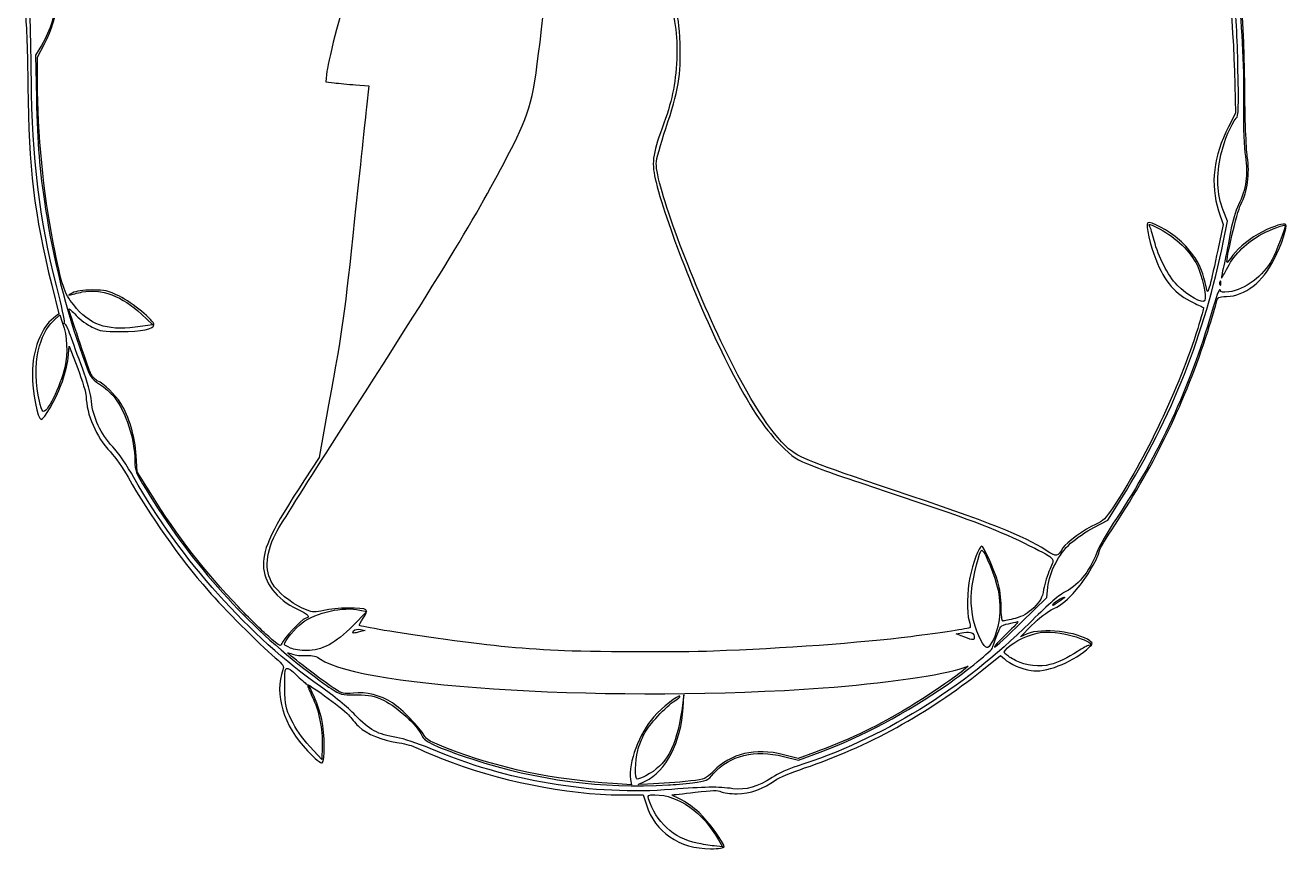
# Model space of a CAD drawing. Extents: x 0 to 696, y 0 to 231.
# Drawn here: x 91.56 to 140.12, y 156.84 to 188.51 of the extents above; entities that cross this region are included whole.
import ezdxf

# ---------------------------------------------------------------- set-up
doc = ezdxf.new("R2010")
doc.units = 0
doc.layers.add('Calque_1', color=7, linetype='CONTINUOUS')

msp = doc.modelspace()

# ---------------------------------------------------------------- linework, layer by layer
at = {"layer": 'Calque_1', "color": 7}
for p, q in [((111.413202, 188.360428), (111.542002, 189.496158)), ((92.176772, 187.736318), (91.946482, 187.358158)), ((92.028692, 187.286728), (92.291732, 187.792358)), ((91.946482, 187.358158), (91.984282, 185.720238)), ((92.028992, 186.353178), (92.028692, 187.286728)), ((103.162352, 186.745438), (103.114852, 186.336268)), ((138.068402, 186.745768), (138.111802, 185.130448)), ((103.114852, 186.336268), (103.438152, 186.298468)), ((104.265392, 186.220168), (104.769342, 186.179568)), ((104.769342, 186.179568), (104.681542, 185.364978)), ((138.111802, 185.130448), (137.838242, 184.604628)), ((137.462572, 181.378468), (137.636612, 180.851898)), ((137.806472, 180.977628), (137.638542, 181.393368)), ((137.636612, 180.851898), (137.428912, 179.859878)), ((137.653182, 180.223608), (137.806472, 180.977628)), ((92.577262, 178.508978), (92.850092, 177.415048)), ((135.865712, 178.517738), (135.865712, 178.517738)), ((137.550532, 178.606038), (137.550832, 178.606058)), ((92.850092, 177.415048), (92.639952, 177.250598)), ((92.650012, 177.151748), (92.881772, 177.374308)), ((92.881772, 177.374308), (92.993692, 177.051468)), ((96.026612, 177.399778), (96.462372, 176.986958)), ((96.462372, 176.986958), (95.788992, 176.901158)), ((93.204182, 175.712038), (93.250082, 176.166648)), ((93.250082, 176.166648), (93.573552, 175.310908)), ((92.099492, 174.054488), (92.099422, 174.054488)), ((103.225462, 173.908638), (102.860482, 171.890998)), ((95.859942, 171.332368), (95.822342, 171.961328)), ((102.860482, 171.890998), (102.302332, 171.033928)), ((96.383142, 170.497078), (95.859942, 171.332368)), ((133.205632, 169.479118), (133.732472, 170.329428)), ((132.666902, 169.198838), (133.205632, 169.479118)), ((130.849432, 166.499978), (130.890132, 166.898038)), ((99.744652, 166.150408), (99.744832, 166.150528)), ((129.880062, 165.547308), (130.849432, 166.499978)), ((131.104972, 166.266508), (131.105022, 166.266498)), ((104.695742, 165.959568), (104.158502, 165.414328)), ((104.429232, 166.017968), (104.695742, 165.959568)), ((104.188382, 165.220548), (104.188382, 165.220448)), ((104.447252, 165.274948), (104.630682, 165.238548)), ((104.630682, 165.238548), (104.463552, 165.190648)), ((127.360922, 165.106508), (127.656222, 165.154008)), ((129.834512, 164.989818), (130.269062, 165.430578)), ((127.561482, 165.026008), (127.360922, 165.106508)), ((127.561482, 165.025938), (127.561482, 165.026008)), ((128.235872, 165.022988), (128.235872, 165.022988)), ((130.101922, 165.105728), (129.834512, 164.989818)), ((101.753832, 164.557818), (101.753832, 164.557818)), ((112.051492, 164.461718), (112.051442, 164.461818)), ((128.351402, 163.693728), (129.074482, 164.275428)), ((129.074482, 164.275428), (129.221332, 164.137468)), ((127.829062, 163.859558), (127.628502, 163.689768)), ((127.638082, 163.791458), (127.829062, 163.859558)), ((129.698972, 164.049478), (129.698842, 164.049478)), ((116.895522, 162.756218), (116.806122, 162.154548)), ((116.864922, 162.254828), (116.895522, 162.756218)), ((102.959612, 160.269048), (102.498252, 160.777028)), ((102.978712, 160.785668), (102.959612, 160.269048)), ((121.292782, 160.311868), (120.717222, 160.456048)), ((120.719412, 160.388668), (121.297282, 160.243888)), ((121.920202, 160.541098), (121.292782, 160.311868)), ((121.297282, 160.243888), (122.134722, 160.552288)), ((114.871392, 159.301858), (114.163462, 159.345558)), ((114.841792, 159.503218), (114.871392, 159.301858)), ((115.126862, 159.316138), (115.405362, 159.442718)), ((115.494562, 159.327038), (115.126862, 159.316138)), ((116.296832, 159.292538), (116.296642, 159.292748)), ((114.491462, 158.911138), (115.327542, 158.910138)), ((115.327542, 158.910138), (115.447792, 158.526298)), ((117.399732, 157.052888), (117.399732, 157.052838)), ((118.376822, 156.908038), (118.055412, 156.945238)), ((118.223462, 157.180908), (118.376822, 156.908038)), ((118.436232, 156.910748), (118.435962, 156.911518))]:
    msp.add_line(p, q, dxfattribs=at)
for points in [[(137.323982, 194.438288), (138.077182, 191.705018), (138.457212, 188.611258), (138.419482, 185.519848)], [(137.095372, 193.983198), (137.660502, 191.887348), (137.997582, 189.380118), (138.068402, 186.745768)], [(138.464672, 186.221808), (138.439572, 189.321958), (138.217992, 191.158818), (137.542472, 193.867398)], [(92.291732, 187.792358), (92.859392, 188.883448), (92.986622, 190.000618), (92.656892, 190.998318)], [(103.983952, 190.559968), (104.012552, 190.221088), (103.928852, 189.810048), (103.534722, 188.354528)], [(116.185652, 189.963148), (116.570682, 188.757978), (116.658392, 188.193828), (116.613962, 187.207948)], [(92.749222, 189.720958), (92.714122, 188.930378), (92.543482, 188.338518), (92.176772, 187.736318)], [(116.745552, 187.792828), (116.717952, 188.540308), (116.676052, 188.820338), (116.502022, 189.422888)], [(138.205562, 186.906158), (138.184562, 187.927008), (138.118962, 189.168388), (138.059852, 189.664768)], [(91.790752, 186.455708), (91.779552, 187.577188), (91.749652, 188.843228), (91.724452, 189.269128)], [(91.555482, 188.910268), (91.603482, 188.587608), (91.644682, 187.449928), (91.655082, 186.154568)], [(103.534722, 188.354528), (103.356032, 187.694568), (103.188482, 186.970478), (103.162352, 186.745438)], [(110.183932, 183.625708), (111.016222, 185.263208), (111.097402, 185.575908), (111.413202, 188.360428)], [(116.193632, 184.540788), (116.675322, 185.964748), (116.788552, 186.631838), (116.745552, 187.792828)], [(116.613962, 187.207948), (116.569362, 186.219608), (116.431352, 185.564918), (116.054922, 184.557058)], [(138.141562, 184.933978), (138.230062, 185.034508), (138.238662, 185.298908), (138.205562, 186.906158)], [(91.655082, 186.154568), (91.680082, 183.054418), (91.901752, 181.217568), (92.577262, 178.508978)], [(92.767202, 178.454738), (92.092342, 181.124328), (91.822032, 183.339208), (91.790752, 186.455708)], [(92.630822, 180.154548), (92.251492, 182.072298), (92.029662, 184.357128), (92.028992, 186.353178)], [(103.438152, 186.298468), (103.615952, 186.277868), (103.988232, 186.242468), (104.265392, 186.220168)], [(138.564272, 183.466108), (138.516272, 183.788758), (138.475172, 184.926438), (138.464672, 186.221808)], [(91.984282, 185.720238), (92.026882, 183.866908), (92.096372, 183.022198), (92.336172, 181.441618)], [(138.419482, 185.519848), (138.407082, 184.502638), (138.429982, 183.837638), (138.490182, 183.465828)], [(104.681542, 185.364978), (104.633342, 184.916968), (104.428492, 182.986028), (104.226442, 181.074018)], [(116.054922, 184.557058), (115.679212, 183.551098), (115.637812, 183.182818), (115.820602, 182.472418)], [(137.838242, 184.604628), (137.259772, 183.492738), (137.130552, 182.383058), (137.462572, 181.378468)], [(137.547342, 183.530468), (137.684252, 184.103038), (137.938312, 184.703108), (138.141562, 184.933978)], [(115.828532, 183.192348), (115.828532, 183.342038), (115.990572, 183.940548), (116.193632, 184.540788)], [(103.130472, 172.058228), (107.509382, 178.854378), (109.007822, 181.311758), (110.183932, 183.625708)], [(118.438452, 176.111028), (117.141072, 178.785378), (115.828532, 182.346648), (115.828532, 183.192348)], [(137.638542, 181.393368), (137.397182, 181.990938), (137.364172, 182.764378), (137.547342, 183.530468)], [(138.490182, 183.465828), (138.601242, 182.780508), (138.518582, 182.191808), (138.229682, 181.610188)], [(138.312062, 181.613308), (138.573322, 182.119868), (138.664692, 182.791108), (138.564272, 183.466108)], [(115.820602, 182.472418), (116.286282, 180.662568), (117.563952, 177.448268), (118.661762, 175.324728)], [(92.336172, 181.441618), (92.622822, 179.552328), (93.127052, 177.546578), (93.751592, 175.811338)], [(137.785742, 179.386128), (137.723842, 179.453428), (138.168392, 181.334738), (138.312062, 181.613308)], [(138.229682, 181.610188), (138.108662, 181.366558), (137.986232, 180.957208), (137.919382, 180.572678)], [(104.226442, 181.074018), (103.832282, 177.344008), (103.782812, 176.989778), (103.225462, 173.908638)], [(134.733042, 180.918588), (134.653242, 180.838788), (134.830642, 180.027248), (135.041382, 179.508718)], [(135.955682, 180.249308), (135.550222, 180.603998), (134.818812, 181.004368), (134.733042, 180.918588)], [(134.803362, 180.795218), (134.751262, 180.892618), (134.843362, 180.864318), (135.216422, 180.668268)], [(134.981352, 180.236888), (134.920352, 180.475028), (134.840262, 180.726278), (134.803362, 180.795218)], [(135.216422, 180.668268), (135.800572, 180.361288), (136.390402, 179.788618), (136.633282, 179.292588)], [(139.132382, 180.483868), (139.467192, 180.661038), (140.029722, 180.867368), (140.029722, 180.812988)], [(140.045672, 180.850838), (139.979972, 180.916538), (139.605712, 180.798938), (139.154092, 180.570838)], [(140.029722, 180.812988), (140.029722, 180.709798), (139.659902, 179.756628), (139.520482, 179.500468)], [(139.598402, 179.510418), (139.891582, 180.091358), (140.120152, 180.776358), (140.045672, 180.850838)], [(133.732472, 170.329428), (135.671192, 173.458508), (136.917052, 176.602528), (137.653182, 180.223608)], [(135.865712, 178.517738), (135.504092, 178.898668), (135.145652, 179.595458), (134.981352, 180.236888)], [(136.554002, 179.560398), (136.418622, 179.769848), (136.149382, 180.079868), (135.955682, 180.249308)], [(137.919382, 180.572678), (137.858682, 180.223368), (137.751362, 179.685088), (137.680942, 179.376488)], [(137.815512, 179.206238), (138.076902, 179.710388), (138.564252, 180.183218), (139.132382, 180.483868)], [(139.154092, 180.570838), (138.681902, 180.332338), (138.241032, 179.982248), (138.012962, 179.664658)], [(93.419322, 177.754688), (93.037272, 178.240838), (92.967172, 178.454188), (92.630822, 180.154548)], [(137.428912, 179.859878), (137.314682, 179.314278), (137.180202, 178.717448), (137.130072, 178.533598)], [(135.041382, 179.508718), (135.396772, 178.634098), (135.801672, 178.164778), (136.476722, 177.845048)], [(136.992822, 178.399898), (136.849342, 179.024118), (136.777032, 179.215318), (136.554002, 179.560398)], [(136.633282, 179.292588), (136.821022, 178.909188), (136.996042, 178.103458), (136.929342, 177.929648)], [(137.680942, 179.376488), (137.610542, 179.067918), (137.561792, 178.806538), (137.572652, 178.795668)], [(137.572652, 178.795668), (137.583552, 178.784868), (137.692802, 178.969578), (137.815512, 179.206238)], [(137.766322, 178.078188), (138.486012, 178.104788), (139.151572, 178.625038), (139.598402, 179.510418)], [(138.012962, 179.664658), (137.896392, 179.502338), (137.794142, 179.376998), (137.785742, 179.386128)], [(139.520482, 179.500468), (139.177612, 178.870508), (138.468692, 178.339708), (137.858512, 178.256068)], [(93.060542, 177.088968), (93.080742, 177.121868), (92.948812, 177.736348), (92.767202, 178.454738)], [(93.265472, 178.137308), (93.338972, 178.159208), (93.557122, 178.211108), (93.750162, 178.252378)], [(94.139842, 178.329988), (93.764642, 178.328988), (93.528312, 178.293288), (93.365762, 178.212908)], [(93.750162, 178.252378), (94.453212, 178.402438), (95.305052, 178.083398), (96.026612, 177.399778)], [(95.176572, 178.085878), (94.727172, 178.308008), (94.628572, 178.331208), (94.139842, 178.329988)], [(136.929342, 177.929648), (136.868342, 177.770568), (136.250982, 178.111898), (135.865712, 178.517738)], [(137.130072, 178.533598), (137.041172, 178.207738), (137.037772, 178.204368), (136.992822, 178.399898)], [(137.514732, 178.329768), (137.487032, 178.402068), (137.365192, 178.077288), (137.185832, 177.452868)], [(137.510432, 178.646458), (137.491132, 178.598258), (137.493532, 178.540548), (137.515432, 178.518338)], [(137.550832, 178.606058), (137.547832, 178.683958), (137.531732, 178.699758), (137.510432, 178.646458)], [(137.858512, 178.256068), (137.612872, 178.222368), (137.550832, 178.235868), (137.514732, 178.329768)], [(137.515432, 178.518338), (137.537632, 178.496138), (137.553432, 178.535438), (137.550532, 178.606038)], [(93.365762, 178.212908), (93.237062, 178.149308), (93.191942, 178.115208), (93.265472, 178.137308)], [(95.788992, 176.901158), (94.662522, 176.757598), (94.021432, 176.988558), (93.419322, 177.754688)], [(96.507892, 176.995618), (96.507892, 177.159218), (95.680392, 177.836898), (95.176572, 178.085878)], [(136.476722, 177.845048), (136.684222, 177.746748), (136.864832, 177.660098), (136.878092, 177.652468)], [(137.040782, 176.728598), (137.204842, 177.243358), (137.358812, 177.754788), (137.382922, 177.865088)], [(137.382922, 177.865088), (137.424122, 178.053588), (137.447222, 178.066408), (137.766322, 178.078188)], [(93.232042, 177.604488), (93.232042, 177.625788), (93.359902, 177.512088), (93.516172, 177.351448)], [(94.059092, 175.153608), (93.950412, 175.412068), (93.232042, 177.540898), (93.232042, 177.604488)], [(93.516172, 177.351448), (93.672452, 177.190858), (93.950722, 176.985068), (94.134572, 176.894148)], [(137.185832, 177.452868), (136.375332, 174.631198), (135.143812, 171.966788), (133.531032, 169.545658)], [(136.878092, 177.652468), (136.891392, 177.644468), (136.790892, 177.283418), (136.654912, 176.849308)], [(92.639952, 177.250598), (92.164672, 176.878638), (91.828212, 175.998388), (91.828212, 175.126888)], [(92.054522, 175.977958), (92.187402, 176.541378), (92.351752, 176.865338), (92.650012, 177.151748)], [(92.993692, 177.051468), (93.170182, 176.542378), (93.199092, 175.917438), (93.072492, 175.348278)], [(93.082142, 177.029368), (93.049842, 177.029368), (93.040242, 177.056268), (93.060542, 177.088968)], [(93.296072, 176.578108), (93.210572, 176.826298), (93.114292, 177.029368), (93.082142, 177.029368)], [(94.134572, 176.894148), (94.431542, 176.747258), (94.554612, 176.728808), (95.237672, 176.728728)], [(95.237672, 176.728728), (96.031242, 176.728658), (96.507892, 176.828788), (96.507892, 176.995618)], [(136.654912, 176.849308), (135.943792, 174.579368), (134.618262, 171.775518), (133.396622, 169.957138)], [(93.753222, 175.324598), (93.587292, 175.765838), (93.381582, 176.329908), (93.296072, 176.578108)], [(133.466022, 169.286028), (135.018372, 171.631378), (136.200882, 174.093338), (137.040782, 176.728598)], [(92.099422, 174.054488), (91.956502, 174.642428), (91.936942, 175.479718), (92.054522, 175.977958)], [(93.751592, 175.811338), (94.061892, 174.949238), (94.065322, 174.943538), (94.415742, 174.710948)], [(120.919672, 172.225818), (120.220822, 172.835238), (119.416922, 174.094018), (118.438452, 176.111028)], [(93.072492, 175.348278), (92.910562, 174.620498), (92.360042, 173.520128), (92.230282, 173.664928)], [(92.942052, 174.689168), (93.060982, 175.001708), (93.178942, 175.461998), (93.204182, 175.712038)], [(94.101942, 174.044638), (94.071242, 174.355558), (93.949542, 174.802468), (93.753222, 175.324598)], [(118.661762, 175.324728), (119.438062, 173.823118), (119.942032, 173.055968), (120.575362, 172.411898)], [(91.828212, 175.126888), (91.828212, 174.385738), (92.024882, 173.352098), (92.165882, 173.352098)], [(93.573552, 175.310908), (93.751442, 174.840258), (93.897842, 174.358888), (93.898852, 174.241188)], [(94.327112, 174.839128), (94.234712, 174.881228), (94.114122, 175.022738), (94.059092, 175.153608)], [(95.228432, 173.967398), (95.006402, 174.314708), (94.586302, 174.721028), (94.327112, 174.839128)], [(92.165882, 173.352098), (92.282312, 173.352098), (92.720542, 174.107018), (92.942052, 174.689168)], [(94.415742, 174.710948), (94.609472, 174.582348), (94.858892, 174.362358), (94.970012, 174.222068)], [(92.230282, 173.664928), (92.202882, 173.695428), (92.144182, 173.870638), (92.099492, 174.054488)], [(93.898852, 174.241188), (93.904852, 173.555248), (94.284942, 172.682228), (94.831732, 172.098988)], [(94.922872, 172.296958), (94.457462, 172.793028), (94.163612, 173.418588), (94.101942, 174.044638)], [(94.970012, 174.222068), (95.427512, 173.644428), (95.772772, 172.582108), (95.772772, 171.752068)], [(95.822342, 171.961328), (95.779442, 172.680728), (95.545192, 173.471858), (95.228432, 173.967398)], [(120.575362, 172.411898), (121.123602, 171.854348), (121.169542, 171.823888), (121.879012, 171.547468)], [(94.831732, 172.098988), (95.012512, 171.906178), (95.318362, 171.469948), (95.511412, 171.129618)], [(95.735502, 171.112818), (95.484612, 171.555838), (95.120722, 172.086058), (94.922872, 172.296958)], [(101.176542, 168.938648), (101.283162, 169.151998), (102.162422, 170.555798), (103.130472, 172.058228)], [(124.919322, 170.643548), (121.869752, 171.668508), (121.300562, 171.893678), (120.919672, 172.225818)], [(95.772772, 171.752068), (95.772772, 171.392738), (95.804872, 171.311108), (96.203602, 170.653418)], [(121.879012, 171.547468), (122.283472, 171.389868), (123.592132, 170.937658), (124.787142, 170.542538)], [(95.511412, 171.129618), (96.352232, 169.647368), (97.489492, 168.035188), (98.587072, 166.769578)], [(102.914132, 163.077708), (100.216512, 164.955208), (97.502072, 167.993518), (95.735502, 171.112818)], [(102.302332, 171.033928), (101.020162, 169.065098), (100.718762, 168.438828), (100.720212, 167.746368)], [(96.203602, 170.653418), (97.828792, 167.973268), (99.905152, 165.618778), (102.267252, 163.777548)], [(99.744832, 166.150528), (98.489332, 167.460738), (97.414542, 168.850398), (96.383142, 170.497078)], [(124.787142, 170.542538), (127.759372, 169.559778), (128.871892, 169.142918), (129.968302, 168.601138)], [(130.831192, 168.311688), (129.928812, 168.888938), (128.713172, 169.368438), (124.919322, 170.643548)], [(133.396622, 169.957138), (133.122442, 169.549018), (133.012972, 169.444788), (132.722062, 169.314868)], [(133.531032, 169.545658), (133.201782, 169.051378), (132.862402, 168.461018), (132.776862, 168.233758)], [(132.722062, 169.314868), (132.344862, 169.146408), (131.576212, 168.593268), (131.472262, 168.415458)], [(131.767502, 168.588928), (131.965872, 168.770228), (132.370602, 169.044678), (132.666902, 169.198838)], [(132.876352, 168.314768), (132.876352, 168.358968), (133.141702, 168.796048), (133.466022, 169.286028)], [(101.144942, 166.917918), (100.760982, 167.421308), (100.771992, 168.129398), (101.176542, 168.938648)], [(129.968302, 168.601138), (131.241842, 167.971858), (131.176852, 168.037898), (130.969172, 167.584268)], [(130.890132, 166.898038), (130.948632, 167.470578), (131.313692, 168.174178), (131.767502, 168.588928)], [(128.339542, 168.472238), (128.252342, 168.472238), (128.008012, 167.816848), (127.890812, 167.268858)], [(127.951882, 166.716278), (128.007882, 167.315528), (128.269422, 168.347548), (128.358042, 168.318648)], [(128.970692, 167.101718), (128.818852, 167.618098), (128.425492, 168.472238), (128.339542, 168.472238)], [(128.358042, 168.318648), (128.474042, 168.280748), (128.862202, 167.316478), (128.975042, 166.785788)], [(131.472262, 168.415458), (131.256162, 168.045828), (131.248692, 168.044618), (130.831192, 168.311688)], [(132.776862, 168.233758), (132.495992, 167.487568), (132.026972, 166.924238), (131.480852, 166.677188)], [(131.980052, 166.792478), (132.375082, 167.245918), (132.876352, 168.097308), (132.876352, 168.314768)], [(100.720212, 167.746368), (100.721212, 167.077668), (101.199062, 166.456808), (102.025162, 166.049428)], [(130.969172, 167.584268), (130.875772, 167.380108), (130.767702, 167.033988), (130.729142, 166.815088)], [(127.890812, 167.268858), (127.782162, 166.760808), (127.767412, 165.928738), (127.861212, 165.601498)], [(129.093942, 166.149498), (129.090942, 166.464308), (129.038042, 166.872608), (128.970692, 167.101718)], [(98.587072, 166.769578), (99.181062, 166.084678), (100.537082, 164.729318), (101.173672, 164.184268)], [(102.367952, 166.024598), (101.947132, 166.185308), (101.397512, 166.586768), (101.144942, 166.917918)], [(128.235872, 165.022988), (128.019892, 165.479558), (127.902022, 166.182308), (127.951882, 166.716278)], [(128.975042, 166.785788), (129.137302, 166.022598), (129.024042, 165.219428), (128.677642, 164.677098)], [(131.480852, 166.677188), (131.346702, 166.616488), (130.767962, 166.100528), (130.194762, 165.530598)], [(130.729142, 166.815088), (130.668742, 166.472158), (130.615882, 166.374708), (130.347092, 166.110658)], [(131.119792, 166.077038), (131.432782, 166.231708), (131.646092, 166.409118), (131.980052, 166.792478)], [(100.919632, 164.996138), (100.667722, 165.219478), (100.138982, 165.738908), (99.744652, 166.150408)], [(102.202492, 165.523938), (102.761332, 165.934908), (103.778482, 166.160568), (104.429232, 166.017968)], [(104.661482, 166.027998), (104.561222, 166.128258), (103.485322, 166.113098), (103.045482, 166.005398)], [(129.168742, 165.597958), (129.126642, 165.598278), (129.097142, 165.816238), (129.093942, 166.149498)], [(130.347092, 166.110658), (130.104482, 165.872308), (129.946612, 165.781238), (129.636692, 165.700868)], [(131.084072, 166.200308), (131.072672, 166.199308), (131.082072, 166.229608), (131.104972, 166.266508)], [(131.539282, 166.508308), (131.539282, 166.481108), (131.127672, 166.202698), (131.084072, 166.200308)], [(131.105022, 166.266498), (131.149722, 166.338898), (131.539282, 166.555788), (131.539282, 166.508308)], [(102.328342, 165.699038), (102.166162, 165.647538), (101.480082, 164.912788), (101.421312, 164.727638)], [(102.025162, 166.049428), (102.484882, 165.822748), (102.535132, 165.764658), (102.328342, 165.699038)], [(103.045482, 166.005398), (102.703852, 165.921598), (102.632502, 165.923698), (102.367952, 166.024598)], [(104.409602, 165.428618), (104.396002, 165.442218), (104.462302, 165.567438), (104.557022, 165.706828)], [(104.557022, 165.706828), (104.673332, 165.877998), (104.707232, 165.982238), (104.661482, 166.027998)], [(129.636692, 165.700868), (129.417562, 165.644068), (129.206952, 165.597708), (129.168742, 165.597958)], [(130.269062, 165.430578), (130.540182, 165.705578), (130.860132, 165.948718), (131.119792, 166.077038)], [(101.521982, 164.696188), (101.521982, 164.814728), (101.956042, 165.342688), (102.202492, 165.523938)], [(104.158502, 165.414328), (103.496752, 164.742728), (102.969062, 164.461108), (102.372222, 164.461018)], [(104.463552, 165.190648), (104.178872, 165.109148), (104.102852, 165.117348), (104.188382, 165.220548)], [(104.188382, 165.220448), (104.234782, 165.276348), (104.334602, 165.297348), (104.447252, 165.274948)], [(107.353442, 164.934338), (105.930972, 165.134328), (104.456272, 165.381938), (104.409602, 165.428618)], [(130.194762, 165.530598), (127.639372, 162.989778), (124.446082, 161.022678), (121.247942, 160.019258)], [(127.901912, 165.347358), (127.861512, 165.306958), (126.775122, 165.138758), (125.622792, 164.994558)], [(127.656222, 165.154008), (127.955342, 165.202108), (128.059472, 165.147008), (128.061862, 164.941138)], [(127.861212, 165.601498), (127.897412, 165.475488), (127.915612, 165.361118), (127.901912, 165.347358)], [(128.767082, 164.566168), (128.770082, 164.658368), (129.013012, 165.284878), (129.079592, 165.373228)], [(128.837782, 164.595558), (128.877882, 164.595168), (129.346892, 165.023348), (129.880062, 165.547308)], [(129.079592, 165.373228), (129.111392, 165.415328), (129.243682, 165.469728), (129.373672, 165.494128)], [(129.722262, 165.572928), (129.783962, 165.591828), (129.593842, 165.379948), (129.299682, 165.101948)], [(129.335482, 164.563668), (129.559142, 164.801728), (130.237272, 165.112798), (130.643152, 165.163518)], [(129.373672, 165.494128), (129.503662, 165.518328), (129.660522, 165.554028), (129.722262, 165.572928)], [(132.508662, 164.831288), (132.054822, 165.183278), (130.650332, 165.343428), (130.101922, 165.105728)], [(130.643152, 165.163518), (131.041432, 165.213318), (131.663352, 165.113018), (132.177832, 164.916148)], [(101.421312, 164.727638), (101.381712, 164.602708), (101.335612, 164.627358), (100.919632, 164.996138)], [(101.753832, 164.557818), (101.626322, 164.611018), (101.521982, 164.673368), (101.521982, 164.696188)], [(112.051442, 164.461818), (110.502712, 164.538018), (109.340642, 164.654948), (107.353442, 164.934338)], [(125.622792, 164.994558), (123.709612, 164.755138), (120.661632, 164.531788), (118.034892, 164.438518)], [(128.061862, 164.941138), (128.062862, 164.849138), (127.957542, 164.866938), (127.561482, 165.025938)], [(128.677642, 164.677098), (128.552802, 164.481638), (128.456192, 164.557278), (128.235872, 165.022988)], [(129.299682, 165.101948), (129.005522, 164.823938), (128.797672, 164.596058), (128.837782, 164.595558)], [(132.465572, 164.661548), (132.423372, 164.661548), (132.228162, 164.554848), (132.031682, 164.424428)], [(132.177832, 164.916148), (132.511022, 164.788648), (132.654662, 164.661548), (132.465572, 164.661548)], [(132.374952, 164.495378), (132.636282, 164.722308), (132.639322, 164.729948), (132.508662, 164.831288)], [(101.173672, 164.184268), (101.487612, 163.915468), (101.520432, 163.863328), (101.466112, 163.719758)], [(101.655862, 164.368018), (101.655862, 164.380418), (101.737962, 164.360018), (101.838242, 164.321418)], [(103.402872, 163.029028), (103.019532, 163.281358), (101.655862, 164.326538), (101.655862, 164.368018)], [(102.372222, 164.461018), (102.159632, 164.460998), (101.881342, 164.504618), (101.753832, 164.557818)], [(101.838242, 164.321418), (101.938542, 164.283218), (102.174692, 164.259218), (102.363012, 164.267918)], [(102.363012, 164.267918), (102.626662, 164.280018), (102.753232, 164.249818), (102.913432, 164.135638)], [(118.034892, 164.438518), (116.669922, 164.390118), (113.237792, 164.403318), (112.051492, 164.461718)], [(127.013342, 163.148478), (127.769122, 163.678078), (128.764072, 164.482358), (128.767082, 164.566168)], [(129.304282, 164.291868), (129.177732, 164.391168), (129.178342, 164.396508), (129.335482, 164.563668)], [(129.698842, 164.049478), (129.552852, 164.127078), (129.375292, 164.236148), (129.304282, 164.291868)], [(130.243942, 163.688378), (130.779782, 163.602678), (131.785612, 163.983598), (132.374952, 164.495378)], [(132.031682, 164.424428), (131.657612, 164.176128), (131.308822, 164.009928), (130.971152, 163.919068)], [(101.466112, 163.719758), (101.116462, 162.795658), (101.487712, 161.569238), (102.407852, 160.609638)], [(101.539882, 163.039918), (101.521382, 163.923728), (101.544882, 163.944718), (102.031092, 163.479068)], [(102.267252, 163.777548), (102.648002, 163.480748), (103.122532, 163.129498), (103.321732, 162.996968)], [(102.913432, 164.135638), (104.474282, 163.024218), (114.451472, 162.451308), (122.246782, 163.025488)], [(121.537202, 159.944628), (123.911932, 160.738018), (126.333402, 162.070278), (128.351402, 163.693728)], [(122.246782, 163.025488), (124.484542, 163.190318), (126.923752, 163.536868), (127.638082, 163.791458)], [(127.628502, 163.689768), (127.319602, 163.428268), (125.958272, 162.516098), (125.300032, 162.129568)], [(129.221332, 164.137468), (129.412072, 163.958268), (129.902202, 163.743028), (130.243942, 163.688378)], [(130.971152, 163.919068), (130.636972, 163.829168), (129.988472, 163.895568), (129.698972, 164.049478)], [(102.031092, 163.479068), (102.210852, 163.306938), (102.373732, 163.164038), (102.393042, 163.161508)], [(101.796272, 161.786408), (101.569062, 162.259938), (101.554812, 162.329638), (101.539882, 163.039918)], [(102.393042, 163.161508), (102.536912, 163.142708), (103.879332, 162.144008), (104.033592, 161.941068)], [(102.427352, 163.115118), (102.411852, 163.099618), (102.487752, 162.907018), (102.596332, 162.687298)], [(102.959482, 161.813988), (102.866982, 162.250768), (102.488462, 163.176218), (102.427352, 163.115118)], [(104.248092, 161.977788), (103.962342, 162.277148), (103.409992, 162.732588), (102.914132, 163.077708)], [(103.321732, 162.996968), (103.671122, 162.764548), (103.705422, 162.756018), (104.291112, 162.756018)], [(104.178762, 162.826378), (103.796392, 162.783078), (103.763302, 162.791678), (103.402872, 163.029028)], [(105.680922, 162.444788), (105.215582, 162.740898), (104.663332, 162.881198), (104.178762, 162.826378)], [(104.291112, 162.756018), (104.838052, 162.756018), (104.944042, 162.734418), (105.359292, 162.537698)], [(116.737972, 162.704998), (116.680572, 162.762398), (116.051892, 162.266108), (115.733942, 161.912478)], [(116.547452, 162.532558), (116.670822, 162.608758), (116.756552, 162.686398), (116.737972, 162.704998)], [(122.134722, 160.552288), (123.689482, 161.124848), (125.501712, 162.089258), (127.013342, 163.148478)], [(102.596332, 162.687298), (102.854722, 162.164188), (103.002692, 161.428258), (102.978712, 160.785668)], [(105.359292, 162.537698), (105.863012, 162.299148), (106.639032, 161.580978), (106.809692, 161.195458)], [(106.898802, 161.194948), (106.748422, 161.485748), (106.030962, 162.222048), (105.680922, 162.444788)], [(115.359802, 161.250658), (115.534852, 161.593098), (116.214742, 162.326948), (116.547452, 162.532558)], [(115.405362, 159.442718), (116.192122, 159.799928), (116.785272, 160.942738), (116.864922, 162.254828)], [(102.498252, 160.777028), (102.205592, 161.099238), (101.948892, 161.468358), (101.796272, 161.786408)], [(102.981382, 160.141438), (103.092942, 160.210438), (103.079282, 161.248078), (102.959482, 161.813988)], [(104.033592, 161.941068), (104.140182, 161.800858), (104.303162, 161.614208), (104.395742, 161.526308)], [(105.839182, 161.118118), (105.111972, 161.233128), (104.795822, 161.403948), (104.248092, 161.977788)], [(115.733942, 161.912478), (115.173252, 161.288858), (114.748192, 160.140968), (114.841792, 159.503218)], [(116.806122, 162.154548), (116.595212, 160.734918), (116.219622, 160.051528), (115.428522, 159.647938)], [(125.300032, 162.129568), (124.222072, 161.496548), (123.128032, 160.982368), (121.920202, 160.541098)], [(104.395742, 161.526308), (104.671342, 161.264688), (105.335892, 160.988518), (105.843112, 160.924838)], [(115.117402, 160.616908), (115.166502, 160.800748), (115.275602, 161.085948), (115.359802, 161.250658)], [(107.137732, 160.688528), (106.643652, 160.899228), (106.112852, 161.074838), (105.839182, 161.118118)], [(105.843112, 160.924838), (106.101272, 160.892338), (106.406922, 160.817078), (106.522302, 160.757408)], [(106.522302, 160.757408), (106.637692, 160.697708), (107.106642, 160.499218), (107.564442, 160.316258)], [(106.809692, 161.195458), (106.919162, 160.948138), (107.347902, 160.748518), (108.775802, 160.279958)], [(107.803692, 160.692978), (107.144192, 160.949328), (106.978202, 161.041398), (106.898802, 161.194948)], [(102.407852, 160.609638), (102.711062, 160.293388), (102.933462, 160.111838), (102.981382, 160.141438)], [(116.430372, 159.119928), (113.426002, 158.873928), (110.060592, 159.442018), (107.137732, 160.688528)], [(107.564442, 160.316258), (109.722892, 159.453588), (112.390032, 158.912578), (114.491462, 158.911138)], [(114.163462, 159.345558), (111.862392, 159.487738), (109.756482, 159.933908), (107.803692, 160.692978)], [(108.775802, 160.279958), (111.232522, 159.473818), (113.752102, 159.143028), (116.296832, 159.292538)], [(115.096102, 159.513818), (114.997002, 159.513818), (115.010702, 160.217048), (115.117402, 160.616908)], [(120.717222, 160.456048), (119.639412, 160.726068), (118.697332, 160.504748), (118.027922, 159.824278)], [(118.045262, 159.743748), (118.645712, 160.425908), (119.626522, 160.662448), (120.719412, 160.388668)], [(118.027922, 159.824278), (117.727342, 159.518738), (117.706602, 159.509708), (117.158822, 159.446198)], [(121.247942, 160.019258), (120.937652, 159.921858), (120.505102, 159.722938), (120.286732, 159.577118)], [(120.411892, 159.478668), (120.527362, 159.566768), (121.033762, 159.776418), (121.537202, 159.944628)], [(115.428522, 159.647938), (115.283932, 159.574138), (115.134342, 159.513818), (115.096102, 159.513818)], [(117.158822, 159.446198), (116.572702, 159.378298), (116.113832, 159.345378), (115.494562, 159.327038)], [(116.296642, 159.292748), (116.498882, 159.304548), (116.915632, 159.343448), (117.222792, 159.379048)], [(117.222792, 159.379048), (117.770922, 159.442548), (117.786072, 159.449348), (118.045262, 159.743748)], [(120.286732, 159.577118), (119.752672, 159.220478), (119.258732, 159.080648), (118.775272, 159.149228)], [(118.937382, 158.951828), (119.437092, 158.951438), (119.970152, 159.141728), (120.411892, 159.478668)], [(115.532042, 158.761708), (115.488542, 158.901938), (115.505242, 158.912148), (115.778612, 158.912148)], [(115.778612, 158.912148), (116.671972, 158.912148), (117.632872, 158.231718), (118.223462, 157.180908)], [(116.749382, 158.746748), (116.555532, 158.837048), (116.412152, 158.911118), (116.430752, 158.911478)], [(118.775272, 159.149228), (118.222932, 159.227628), (117.658532, 159.220528), (116.430372, 159.119928)], [(116.430752, 158.911478), (116.449252, 158.911798), (116.850042, 158.957178), (117.321132, 159.012328)], [(117.321132, 159.012328), (117.993982, 159.091028), (118.208942, 159.095328), (118.323532, 159.032428)], [(118.323532, 159.032428), (118.403732, 158.988328), (118.679982, 158.952128), (118.937382, 158.951828)], [(115.447792, 158.526298), (115.774012, 157.484998), (116.717542, 156.838848), (117.911862, 156.838848)], [(117.399732, 157.052838), (116.495592, 157.243448), (115.807752, 157.872818), (115.532042, 158.761708)], [(117.478322, 158.229278), (117.271242, 158.423648), (116.943232, 158.656498), (116.749382, 158.746748)], [(118.435962, 156.911518), (118.435962, 157.067278), (117.834362, 157.895088), (117.478322, 158.229278)], [(118.055412, 156.945238), (117.878642, 156.965638), (117.583582, 157.014138), (117.399732, 157.052888)], [(117.911862, 156.838848), (118.241222, 156.838848), (118.436232, 156.865448), (118.436232, 156.910748)]]:
    msp.add_open_spline(points, degree=3, dxfattribs=at)

doc.saveas('drawing.dxf')
